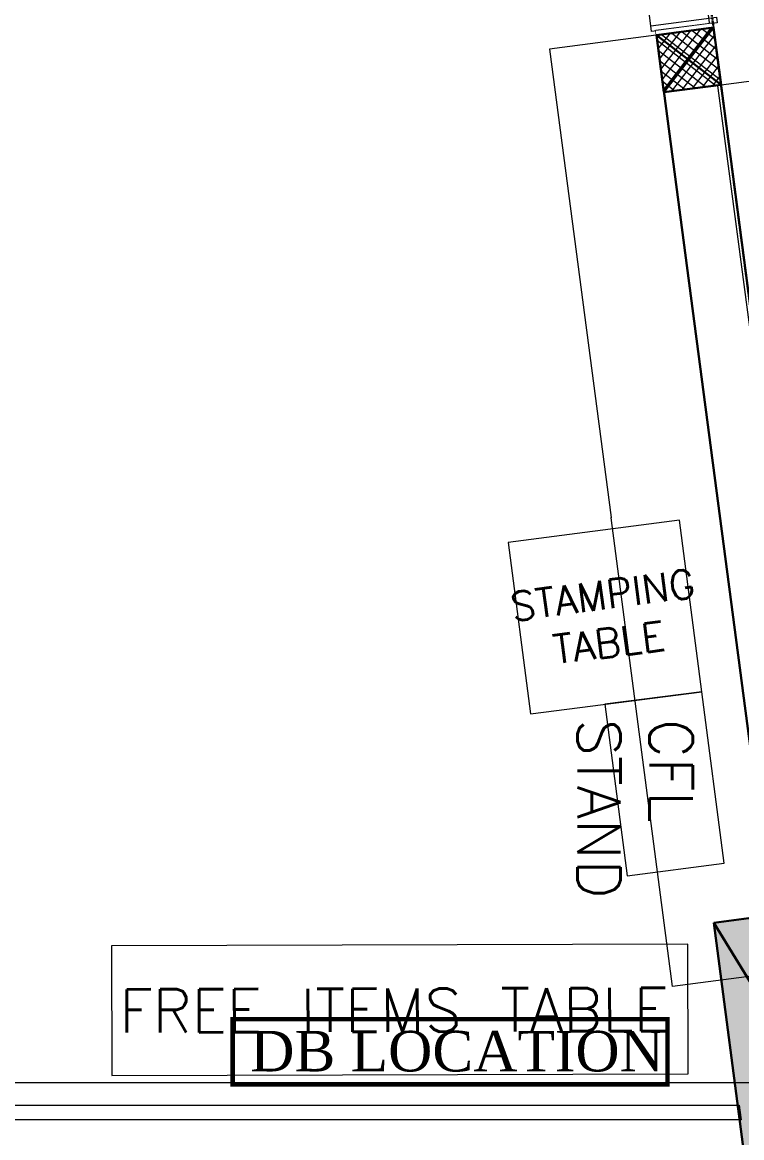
# Model space of a CAD drawing. Header units: inches. Extents: x 6 to 183294, y -48183 to 78918.
# Drawn here: x 155578 to 158074, y 41100 to 44971 of the extents above; entities that cross this region are included whole.
import ezdxf

# ---------------------------------------------------------------- set-up
doc = ezdxf.new("R2010")
doc.units = ezdxf.units.IN
doc.header["$MEASUREMENT"] = 0
doc.set_wipeout_variables(frame=1)
doc.header["$PDMODE"] = 35
doc.linetypes.add('( Hidden )', pattern=[0.375, 0.25, -0.125])
for name, color, linetype, lineweight in [('asl comments 12-01-2023', 8, 'Continuous', 0), ('DIM', 8, 'Continuous', 0), ('FURNITURE', 8, 'Continuous', 0), ('SDA_DIM', 8, 'Continuous', 5), ('SDA_DOOR', 2, 'Continuous', 5), ('SDA_MEP INPUTS', 8, 'Continuous', 0), ('SDA_PLAN', 8, 'Continuous', 0), ('SDA_RCC', 1, 'Continuous', 30), ('SDA_WALL', 7, 'Continuous', 30), ('SDA_WINDOW', 8, 'Continuous', 0)]:
    doc.layers.add(name, color=color, linetype=linetype, lineweight=lineweight)
doc.layers.add('S-COLUMN', color=1, linetype='Continuous')
doc.layers.add('TEXT 01 DMART', color=3, linetype='Continuous')
doc.styles.get("Standard").update_dxf_attribs({"font": 'txt.shx'})
doc.styles.add('TEXT1', font='times.ttf')
doc.dimstyles.new('1-10', dxfattribs={"dimscale": 0.15, "dimtxt": 2.5, "dimasz": 2.5, "dimexe": 1, "dimexo": 0.5, "dimgap": 0.09, "dimtad": 0, "dimdec": 3, "dimzin": 0, "dimdsep": 46, "dimtxsty": 'Standard', "dimblk": 'OBLIQUE', "dimcen": 2.5, "dimdle": 1, "dimadec": 0, "dimazin": 0, "dimtfac": 1, "dimtdec": 3, "dimtofl": 0, "dimtmove": 0, "dimatfit": 3, "dimfxl": 0, "dimtolj": 1, "dimtzin": 0, "dimarcsym": 0})
doc.dimstyles.new('SDA-100', dxfattribs={"dimtxt": 0.2, "dimasz": 0.18, "dimexe": 0.18, "dimexo": 0.0625, "dimgap": 0.015, "dimtad": 0, "dimzin": 0, "dimdsep": 46, "dimtxsty": 'Standard', "dimblk": 'ARCHTICK', "dimcen": 0.09, "dimclrd": 27, "dimclre": 27, "dimclrt": 21, "dimadec": 0, "dimazin": 0, "dimtfac": 1, "dimtofl": 0, "dimtmove": 1, "dimatfit": 3, "dimfxl": 0, "dimtolj": 1, "dimtzin": 0, "dimlwd": -1, "dimlwe": -1, "dimarcsym": 0})

# ---------------------------------------------------------------- blocks, each defined once
blk = doc.blocks.new('A$C7A0A1DC5')
blk.add_wipeout([(0, 1.0000010162807413), (0.9999999999999964, 1.0000010162807413), (0.9999999999999964, 1.0162807484448422e-06), (0, 1.0162807484448422e-06)]).dxf.layer = 'SDA_RCC'
at = {"layer": 'SDA_RCC', "lineweight": 5}
h = blk.add_hatch(dxfattribs=at)
h.set_pattern_fill('ANSI37', color=252, scale=0.04, style=0)
h.set_pattern_definition([(45, (0, 0), (-0.0898025612106915, 0.0898025612106916), []), (135, (0, 0), (-0.0898025612106916, -0.0898025612106915), [])])
h.paths.add_polyline_path([(0, 1.000001016280748), (1, 1.000001016280748), (1, 1.0162807484e-06), (0, 1.0162807484e-06)])
at = {"layer": 'SDA_RCC'}
for p, q in [((0, 1.000001016280748), (1, 1.0162807484e-06)), ((1, 1.000001016280748), (0, 1.0162807484e-06))]:
    blk.add_line(p, q, dxfattribs=at)
blk.add_lwpolyline([(0, 1.000001016280748), (1, 1.000001016280748), (1, 1.0162807484e-06), (0, 1.0162807484e-06)], close=True, dxfattribs=at)
blk = doc.blocks.new('A$C0D3C5FC6')
at = {"layer": 'SDA_MEP INPUTS', "lineweight": 0, "const_width": 0.02}
blk.add_lwpolyline([(0, 0), (0, -0.3000000000000114), (-1.999999999999999, -0.3000000000000114), (-1.999999999999999, 0)], close=True, dxfattribs=at)
at = {"layer": 'SDA_MEP INPUTS', "lineweight": 0, "style": 'TEXT1'}
blk.add_text('DB LOCATION', height=0.1866284588447314, dxfattribs=at).set_placement((-1.919358895517831, -0.2397071146318441))
blk = doc.blocks.new('_ArchTick')
at = {"color": 0, "const_width": 0.15}
blk.add_lwpolyline([(-0.5, -0.4999999999999716), (0.5, 0.5000000000000285)], dxfattribs=at)
blk = doc.blocks.new('*D704')
at = {"layer": 'Defpoints', "color": 0}
for p in [(158257.2181220269, 41289.9683695005), (152596.8420915887, 40812.21862290886), (152744.9790020396, 40812.21862290886)]:
    blk.add_point(p, dxfattribs=at)
at = {"layer": 'SDA_PLAN', "color": 27}
for p, q in [((158257.1556220269, 41289.9683695005), (152596.6620915887, 41289.9683695005)), ((152596.8420915887, 41289.9683695005), (152596.8420915887, 41051.60849620469)), ((152596.8420915887, 40812.21862290886), (152596.8420915887, 41050.57849620466)), ((152744.9165020396, 40812.21862290886), (152596.6620915887, 40812.21862290886))]:
    blk.add_line(p, q, dxfattribs=at)
at = {"layer": 'SDA_PLAN', "color": 27, "xscale": 0.18, "yscale": 0.18, "zscale": 0.18}
for p, rotation in [((152596.8420915887, 41289.9683695005), 90), ((152596.8420915887, 40812.21862290886), 270)]:
    blk.add_blockref('_ArchTick', p, dxfattribs=dict(at, rotation=rotation))
at = {"layer": 'SDA_PLAN', "color": 21, "insert": (152596.8420915887, 41051.09349620468), "char_height": 0.2, "attachment_point": 5, "rotation": 90}
blk.add_mtext('\\A1;477.75', dxfattribs=at)
blk = doc.blocks.new('*D712')
at = {"layer": 'Defpoints', "color": 0}
for p in [(157778.2684827069, 44926.33790481463), (158204.9684407061, 41673.43535643294), (157834.5523596939, 41624.84597391709)]:
    blk.add_point(p, dxfattribs=at)
at = {"layer": 'SDA_DIM', "color": 27}
for p, q in [((157778.2065135818, 44926.32977600576), (157407.6739306144, 44877.72511132924)), ((157407.8524016947, 44877.74852229878), (157621.1245608974, 43251.89049919897)), ((157834.5523596939, 41624.84597391709), (157621.2802004912, 43250.7039970169)), ((158204.906471581, 41673.42722762407), (157834.3738886136, 41624.82256294755))]:
    blk.add_line(p, q, dxfattribs=at)
at = {"layer": 'SDA_DIM', "color": 27, "xscale": 0.18, "yscale": 0.18, "zscale": 0.18}
for p, rotation in [((157407.8524016947, 44877.74852229878), 97.47311392729532), ((157834.5523596939, 41624.84597391709), 277.4731139272953)]:
    blk.add_blockref('_ArchTick', p, dxfattribs=dict(at, rotation=rotation))
at = {"layer": 'SDA_DIM', "color": 21, "insert": (157621.2023806943, 43251.29724810793), "char_height": 0.2, "attachment_point": 5, "rotation": 277.47311392729534}
blk.add_mtext('\\A1;3280.77', dxfattribs=at)
blk = doc.blocks.new('column')
at = {"layer": 'SDA_RCC'}
h = blk.add_hatch(color=252, dxfattribs=at)
h.dxf.hatch_style = 1
h.paths.add_polyline_path([(-0.5, 0.5), (-0.5, -0.5), (0.5, -0.5), (0.5, 0.5)])
for p, q in [((-0.5, 0.5), (-0.5, -0.5)), ((0.5, 0.5), (-0.5, 0.5)), ((-0.5, -0.5), (0.5, 0.5)), ((0.5, -0.5), (-0.5, 0.5)), ((0.5, -0.5), (0.5, 0.5)), ((-0.5, -0.5), (0.5, -0.5))]:
    blk.add_line(p, q, dxfattribs=at)
blk = doc.blocks.new('NEW COLS 9 JUNE')
at = {"layer": 'S-COLUMN', "xscale": 0.3995523491207126, "yscale": 0.9, "rotation": 7.466657243804655}
blk.add_blockref('column', (84.12216505534454, -119.6495490762207, -296.3969999999999), dxfattribs=at)
blk = doc.blocks.new('gr cat')
at = {"layer": 'FURNITURE', "lineweight": 5, "elevation": 197.5979999999999}
for points in [[(9.151657135187861, -14.22918238490035), (9.74663419648391, -14.15170789535739), (9.6691597069414, -13.55673083405952), (9.074182645645351, -13.63420532360249)], [(9.487882910606686, -14.79046634255462), (9.824108686025511, -14.74668495665526), (9.74663419648391, -14.15170789535739), (9.410408421064176, -14.1954892812563)], [(7.697836792515091, -15.03343521900558), (7.699104596839106, -15.48343343308341), (9.699096659400539, -15.47779874719606), (9.697828855076523, -15.02780053311869)]]:
    blk.add_lwpolyline(points, close=True, dxfattribs=at)
at = {"lineweight": 0, "insert": (9.39612987823807, -13.76679877386675, 395.1959999999999), "char_height": 0.1, "width": 4.025674742388718, "attachment_point": 2, "rotation": 7.472043294474243}
blk.add_mtext('\\pt5;{\\C2;STAMPING}\\P\\pt5;{\\C2;TABLE}', dxfattribs=at)
at = {"layer": 'FURNITURE', "lineweight": 5, "insert": (7.725732341968296, -15.33496330194555, 197.5979999999998), "char_height": 0.15, "width": 2.341615920930747, "attachment_point": 7, "rotation": 0.1614220736497118}
blk.add_mtext('\\pt5;{\\C2;FREE ITEMS TABLE}', dxfattribs=at)
at = {"layer": 'TEXT 01 DMART', "insert": (9.714764442813475, -14.2464598747946), "char_height": 0.15, "width": 1.073807006036944, "attachment_point": 1, "rotation": 270.00000214862723}
blk.add_mtext('CFL \\PSTAND', dxfattribs=at)

msp = doc.modelspace()

# ---------------------------------------------------------------- linework, layer by layer
at = {"layer": 'asl comments 12-01-2023', "elevation": -197133.8729999999}
msp.add_lwpolyline([(119377.6695374101, 63247.63169404864), (132232.8616623878, 63247.63596395403), (132232.8616623878, 64807.63596551865), (139711.2001209855, 64807.63596551865), (139711.2001209855, 66208.33572820574), (142228.7029196173, 66208.32437482104), (142228.7123870403, 68307.63603886962), (149143.2432495356, 68307.63603886962), (149143.2429575622, 66887.63596388325), (155075.2066666931, 66887.63474421576), (159065.8233136088, 36589.34112285823), (122898.0966528207, 36589.33865291625), (119377.6695374101, 63247.63169404864)], dxfattribs=at)
at = {"layer": 'SDA_DOOR', "color": 252, "lineweight": 0}
msp.add_line((157758.8265122372, 44959.07946531877, -295932.8729999999), (157415.3928433706, 47566.5597270057, -295932.8729999999), dxfattribs=at)
at = {"layer": 'SDA_PLAN', "elevation": -197133.8729999999}
msp.add_lwpolyline([(158257.2181220269, 41289.9683695005), (152944.9790020396, 41289.9683695005), (152944.9790020396, 41289.9683695005)], dxfattribs=at)
at = {"layer": 'SDA_WALL', "elevation": -197133.8729999999}
for points in [[(157976.5559550785, 44952.45453362624), (158481.8477818287, 41116.08499831169)], [(157778.2684827091, 44926.33790481488), (158257.218122027, 41289.9683695005)]]:
    msp.add_lwpolyline(points, dxfattribs=at)
at = {"layer": 'SDA_WINDOW', "elevation": -98334.87299999996}
msp.add_lwpolyline([(152944.9790020396, 41161.95928109235), (152944.9790020396, 41211.95928109235), (158066.1596289757, 41211.95928109235), (158072.7126547545, 41161.95928109235), (152944.9790020396, 41161.95928109235)], dxfattribs=at)

# ---------------------------------------------------------------- block references
at = {"layer": 'SDA_MEP INPUTS', "lineweight": 0, "xscale": 754.4623345701174, "yscale": 754.4623345701174, "zscale": 754.4623345701174}
msp.add_blockref('A$C0D3C5FC6', (157817.0306781224, 41510.42542993658, -295932.8729999999), dxfattribs=at)

# ---------------------------------------------------------------- dimensions: what is measured, and where the dimension line sits
at = {"layer": 'SDA_PLAN'}
dim = msp.add_linear_dim(base=(152596.8420915887, 40812.21862290886, -98334.87299999996), p1=(158257.2181220269, 41289.9683695005, -197133.8729999999), p2=(152744.9790020396, 40812.21862290886, -197133.8729999999), angle=90, dimstyle='SDA-100', dxfattribs=at)
dim.commit()
dim.dimension.update_dxf_attribs({"geometry": '*D704', "text_midpoint": (152596.8420915887, 41051.09349620468, -98334.87299999996)})

# ---------------------------------------------------------------- next in the draw order: block references
at = {"layer": 'SDA_RCC', "xscale": 200, "yscale": 200, "zscale": 1000, "rotation": 97.50329126944267}
msp.add_blockref('A$C7A0A1DC5', (158002.6727854055, 44754.16708779601, -295932.8729999999), dxfattribs=at)

# ---------------------------------------------------------------- next in the draw order: linework, layer by layer
at = {"elevation": -197133.8729999999}
msp.add_lwpolyline([(157976.5559550786, 44952.45453362579), (157974.5972079177, 44967.32609405365), (157776.3097355458, 44941.20946524241), (157778.2684827067, 44926.33790481454)], close=True, dxfattribs=at)
at = {"layer": 'SDA_DOOR', "linetype": 'Continuous', "elevation": -197133.8729999999}
msp.add_lwpolyline([(157989.4687683457, 44969.28484121449), (157761.4381751184, 44939.25071808162), (157758.8265122372, 44959.07946531877), (157986.8571054646, 44989.11358845165)], close=True, dxfattribs=at)
at = {"layer": 'SDA_PLAN', "elevation": -295932.8729999999}
msp.add_lwpolyline([(158002.6725838898, 44754.16706125419), (159489.8284251615, 44950.04175079628)], dxfattribs=at)
at = {"layer": 'SDA_WALL', "elevation": -295932.8729999999}
msp.add_lwpolyline([(157778.268482707, 44926.33790481459), (157976.5559550785, 44952.45453362624)], dxfattribs=at)

# ---------------------------------------------------------------- next in the draw order: wipeouts: each hides what was drawn before it
at = {"linetype": 'Continuous', "lineweight": 0}
msp.add_wipeout([(157976.55595507857, 44952.45453362579), (157974.59720791772, 44967.32609405363), (157776.30973554583, 44941.2094652424), (157778.26848270668, 44926.33790481456)], dxfattribs=at).translate(0, 0, -197133.8729999999).dxf.layer = 'SDA_DOOR'

# ---------------------------------------------------------------- next in the draw order: linework, layer by layer
at = {"layer": 'SDA_DOOR', "color": 7, "linetype": 'Continuous', "lineweight": 30}
msp.add_line((157778.2684827066, 44926.33790481478, -295932.8729999999), (157976.5559550785, 44952.45453362601, -295932.8729999999), dxfattribs=at)
at = {"layer": 'SDA_WALL', "linetype": '( Hidden )', "elevation": -394731.8729999998}
msp.add_lwpolyline([(120028.9521073981, 58419.36314108422), (119386.8655888885, 63247.67178111151), (132243.22198718, 63247.64558976788), (132249.8102944696, 63247.67265580587), (132249.8102944696, 63297.6529571461), (132249.8102944696, 64807.81019509802), (139717.9504743184, 64807.66673395998), (139719.8327579199, 66208.14007990931), (142245.6519319391, 66208.2281473147), (142245.661384237, 68307.67014348219), (149160.277299393, 68307.61657742415), (149160.19187061, 66887.67015703263), (155080.8697945555, 66888.22349845116), (155606.9981216455, 62943.04963787336), (155872.1684825801, 60929.77445608283), (159078.0675295549, 36589.35811448632), (157887.2133370033, 36589.35811448632), (145666.3346058187, 36589.35811448632), (122915.0596869345, 36589.35811448632), (122559.3963437964, 39282.60605650362), (120028.9521073981, 58419.36314108422)], dxfattribs=at)

# ---------------------------------------------------------------- next in the draw order: block references
at = {"color": 2, "xscale": 1000, "yscale": 1000, "zscale": 1000}
msp.add_blockref('gr cat', (148189.5806907044, 56799.35812634468, -295932.8729999998), dxfattribs=at)
at = {"layer": 'S-COLUMN', "xscale": 1000, "yscale": 1000, "zscale": 1000}
msp.add_blockref('NEW COLS 9 JUNE', (74112.47805961907, 161074.760045351, -98334.8729999999), dxfattribs=at)

# ---------------------------------------------------------------- next in the draw order: dimensions: what is measured, and where the dimension line sits
at = {"layer": 'SDA_DIM'}
dim = msp.add_aligned_dim(p1=(157778.2684827069, 44926.33790481463, -295932.8729999999), p2=(158204.9684407061, 41673.43535643294, -295932.8729999999), distance=-373.58934830335926, dimstyle='SDA-100', dxfattribs=at)
dim.commit()
dim.dimension.update_dxf_attribs({"geometry": '*D712', "text_midpoint": (157621.2023806943, 43251.29724810793, -98334.87299999996)})

doc.saveas('drawing.dxf')
